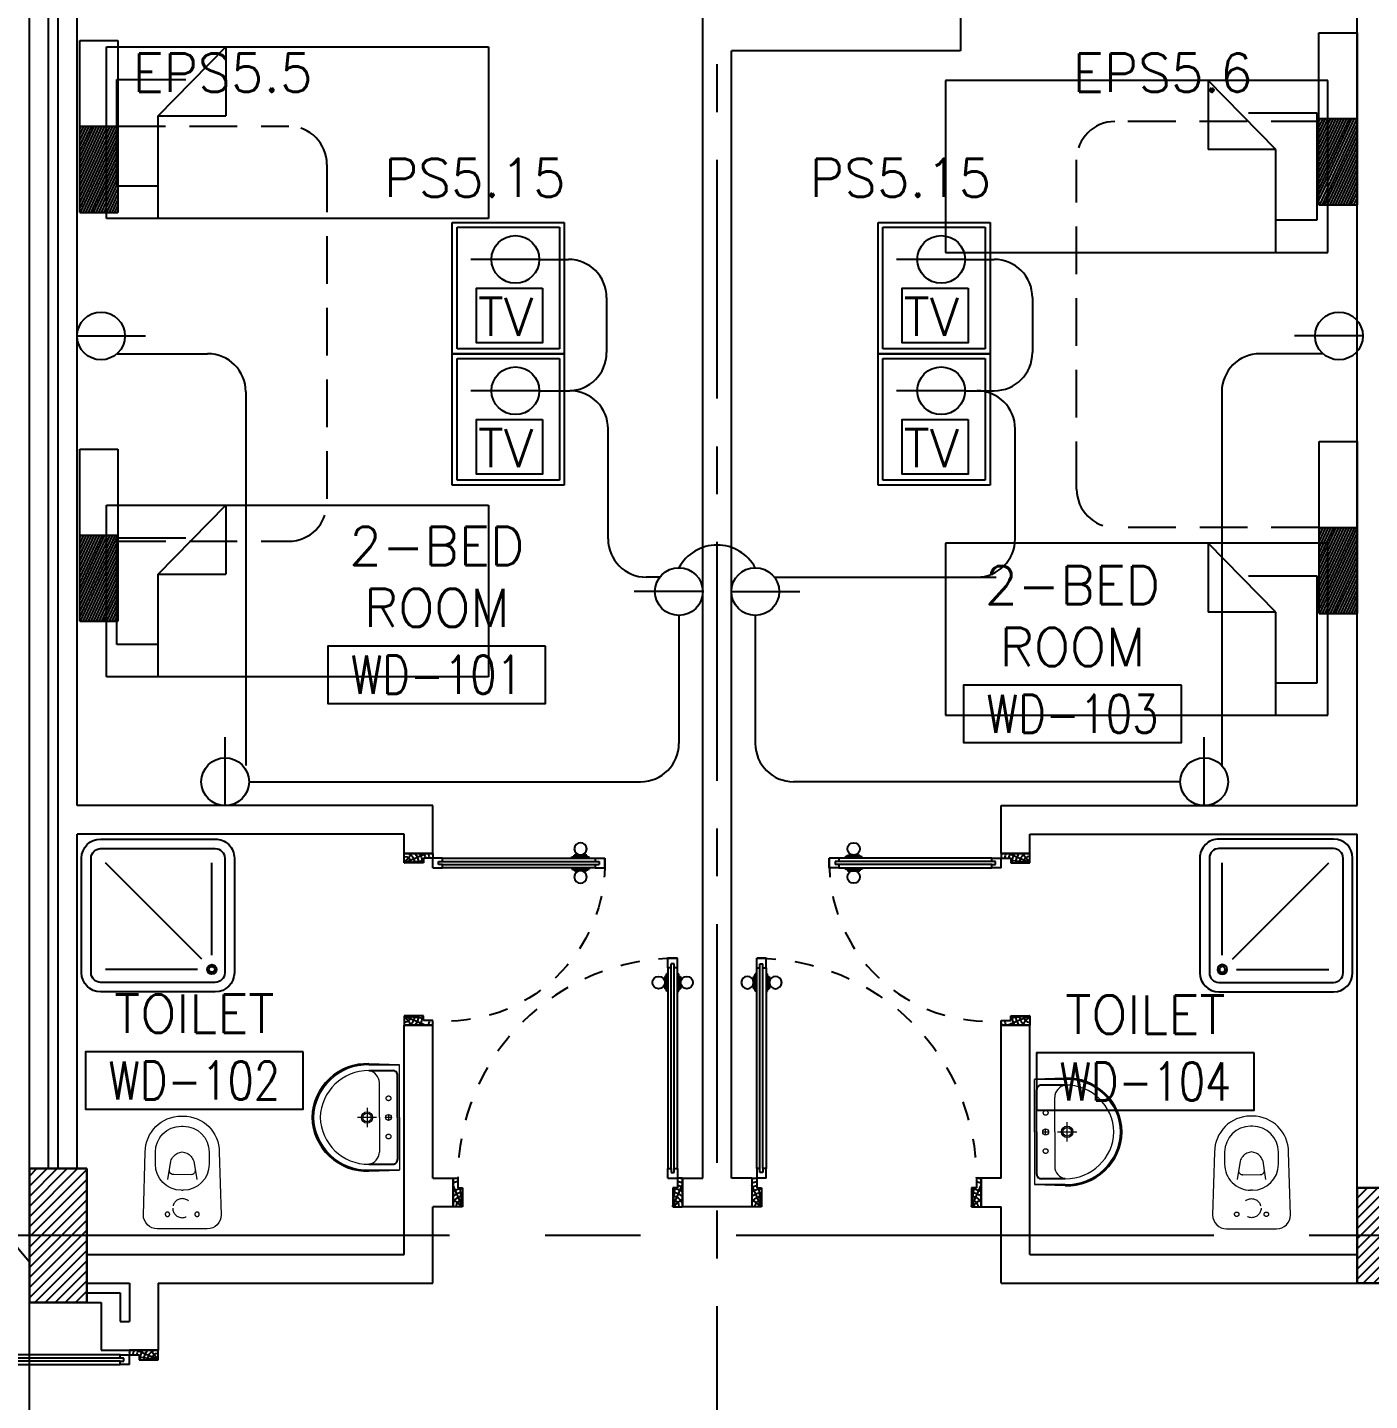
# Model space of a CAD drawing. Extents: x 0 to 93, y -1.5 to 78.
# Drawn here: x 50.06 to 57.09, y 56.16 to 63.34 of the extents above; entities that cross this region are included whole.
import ezdxf
from ezdxf.enums import TextEntityAlignment as Align

# ---------------------------------------------------------------- set-up
doc = ezdxf.new("R2010")
doc.units = 0
doc.header["$MEASUREMENT"] = 0
for name, pattern in [('CENTER', [2, 1.25, -0.25, 0.25, -0.25]), ('CENTERX2', [4, 2.5, -0.5, 0.5, -0.5]), ('DASHED', [0.75, 0.5, -0.25]), ('HIDDEN', [0.375, 0.25, -0.125]), ('HIDDEN2', [0.1875, 0.125, -0.0625])]:
    doc.linetypes.add(name, pattern=pattern)
doc.layers.get('0').update_dxf_attribs({"color": 11, "linetype": 'CONTINUOUS'})
for name, color, linetype in [('AXES', 11, 'CENTERX2'), ('AXES1', 11, 'CENTER'), ('COL', 11, 'CONTINUOUS'), ('DOOR', 11, 'CONTINUOUS'), ('E-CLINE', 4, 'CONTINUOUS'), ('E-HLINE', 4, 'HIDDEN'), ('E-SOCKETS', 4, 'CONTINUOUS'), ('E-TEXT', 4, 'CONTINUOUS'), ('FIX', 11, 'CONTINUOUS'), ('FUR', 11, 'CONTINUOUS'), ('HAT', 11, 'CONTINUOUS'), ('INSUL', 11, 'CONTINUOUS'), ('RM-BOX', 11, 'CONTINUOUS'), ('RM-NAME', 11, 'CONTINUOUS'), ('RM-NO', 11, 'CONTINUOUS'), ('SHAFT', 11, 'CONTINUOUS'), ('WALL', 11, 'CONTINUOUS')]:
    doc.layers.add(name, color=color, linetype=linetype)
doc.styles.add('ROMANS', font='ROMANS.shx', dxfattribs={"width": 0.6})

# ---------------------------------------------------------------- blocks, each defined once
blk = doc.blocks.new('LAV1')
at = {"layer": 'FIX', "linetype": 'DASHED', "lineweight": 20, "ltscale": 0.05}
for p, q in [((49.53058844816405, 220), (-50.46941152343061, 220)), ((-0.4694115376332775, 170.0000000142027), (-0.4694115376332775, 269.9999999857973)), ((-0.4694115376332775, 170.0000000142027), (-0.4694115376332775, 269.9999999857973))]:
    blk.add_line(p, q, dxfattribs=at)
at = {"layer": 'FIX', "linetype": 'ByBlock', "ltscale": 0.3}
for p, q in [((-280, 209.9999999994616), (-275, 49.99999999994179)), ((-245, 210.0000000001601), (-245.0071684214636, 84.99999999749707)), ((245, 210.0000000001601), (245.0071684214636, 84.99999999749707)), ((280, 209.9999999994616), (275, 49.99999999994179)), ((0, 59.99999999755528), (-220.159092843387, 59.99999999752617)), ((0, 59.99999999755528), (220.159092843387, 59.99999999752617))]:
    blk.add_line(p, q, dxfattribs=at)
at = {"layer": 'FIX', "linetype": 'Continuous', "lineweight": 20}
for p, q in [((-274.9999999999418, 209.9999999999418), (-275, 49.99999999994179)), ((0, 155), (-181.4175303101365, 155)), ((0, 155), (181.4175303101365, 155)), ((274.9999999999418, 209.9999999999418), (275, 49.99999999994179)), ((0, 50), (-275, 49.99999999994179)), ((0, 50.00000000005821), (-252.4649419615453, 50.00000000005821)), ((0, 50), (275, 49.99999999994179)), ((0, 50.00000000005821), (252.4649419615453, 50.00000000005821))]:
    blk.add_line(p, q, dxfattribs=at)
at = {"layer": 'FIX', "lineweight": 20}
for p, q in [((15.61226091068238, 107.4999999987776), (-15.48742383631179, 107.4999999987776)), ((2.491287887096405e-08, 91.9501576180046), (2.491287887096405e-08, 123.0498423795507))]:
    blk.add_line(p, q, dxfattribs=at)
for centre, radius in [((-0.4694115376332775, 220), 29.5), ((-0.4694115376332775, 220), 22.5), ((2.491287887096405e-08, 107.4999999987776), 15.54984237273808)]:
    blk.add_circle(centre, radius, dxfattribs=at)
at = {"layer": 'FIX', "linetype": 'HIDDEN', "lineweight": 20, "ltscale": 0.05}
for centre in [(-99.99999997508712, 107.4999999987776), (99.99999997508712, 107.4999999987776)]:
    blk.add_circle(centre, 12.43987389819046, dxfattribs=at)
at = {"layer": 'FIX', "linetype": 'ByBlock', "ltscale": 0.3}
for centre, radius, start, end in [((6.861270151246572, 220.0495655717823), 287.0372485949996, 91.37764975247644, 182.006413439361), ((-6.861270151246572, 220.0495655717823), 287.0372485949996, 357.993586560639, 88.62235024752358), ((-220.1367860755417, 84.87070840633532), 24.8707184123799, 179.7021438729012, 269.9486109004399), ((220.1367860755417, 84.87070840633532), 24.8707184123799, 270.0513890995601, 0.2978561270987753)]:
    blk.add_arc(centre, radius, start, end, dxfattribs=at)
at = {"layer": 'FIX', "linetype": 'Continuous', "lineweight": 20}
for centre, radius, start, end in [((8.362960975442547, 216.6826060375752), 283.4417486471838, 91.69879626983797, 181.3509675422777), ((7.639794464339502, 212.4520616861846), 252.6502458993284, 91.73280937402431, 180.4884212311979), ((-7.639794464339502, 212.4520616861846), 252.6502458993284, 359.5115787688021, 88.26719062597567), ((-8.362960975442547, 216.6826060375752), 283.4417486471838, 358.6490324577223, 88.30120373016202), ((-179.1751118609682, 221.8444314090302), 66.882033842421, 190.2005602816864, 268.0786290524953), ((179.1751118609682, 221.8444314090302), 66.882033842421, 271.9213709475048, 349.7994397183136)]:
    blk.add_arc(centre, radius, start, end, dxfattribs=at)
blk = doc.blocks.new('SHR1')
at = {"layer": 'FIX'}
for p, q in [((-195.7106781186449, 195.7106781186521), (-700, 700)), ((-142.6776695296576, 217.6776695296649), (-142.6776695296576, 700)), ((-217.6776695296576, 142.6776695296649), (-700, 142.6776695296649))]:
    blk.add_line(p, q, dxfattribs=at)
for points in [[(-825, 125), (-825, 725, -0.4142135623730951), (-725, 825), (-125, 825, -0.4142135623730951), (-25, 725), (-25, 125, -0.4142135623730951), (-125, 25), (-725, 25, -0.4142135623730951)], [(-775, 125), (-775, 725, -0.414213562373095), (-725, 775), (-125, 775, -0.414213562373095), (-75, 725), (-75, 125, -0.414213562373095), (-125, 75), (-725, 75, -0.414213562373095)]]:
    blk.add_lwpolyline(points, format="xyb", close=True, dxfattribs=at)
for radius in [25, 15]:
    blk.add_circle((-142.6776695296576, 142.6776695296649), radius, dxfattribs=at)
blk = doc.blocks.new('WC1')
at = {"layer": 'FIX', "lineweight": 20}
for p, q in [((-210.0000000029686, 203.8204326368286), (-537.9999999286665, 193.8204326393316)), ((-474.9999999413558, 140.8204326525447), (-537.9999999286665, 140.8204326525447)), ((-394.8190632529149, 75.68691823486006), (-490.3663137184049, 60.12952448159922)), ((-137.0000000270957, 0.001240427664015442), (-137.0000000270957, 130.8204326531268)), ((-726.9999998800631, 4.820432680658996), (-726.9999998800631, -4.817951825360069)), ((-673.9999998932763, 4.820432681706734), (-673.9999998932763, -4.817951825360069)), ((-533.6865895071242, 24.24526864886866), (-539.5413532511157, 0.001240431301994249)), ((-539.5413532511157, 0.001240431301994249), (-533.6865895071242, -24.24278778629377)), ((-338.999999976746, 4.820432680950034), (-338.999999976746, -4.817951826087665)), ((-137.0000000270957, -130.8179517899407), (-137.0000000270957, 0.001240427664015442)), ((-490.3663137184049, -60.12704361174838), (-394.8190632529149, -75.6844373869535)), ((-537.9999999286665, -140.8179517899407), (-474.9999999413558, -140.8179517899407)), ((-537.9999999286665, -193.8179517767567), (-210.0000000029395, -203.8179517742537)), ((-213.1572988978296, -203.8179517742828), (-210.0000000035507, -203.8179517742828))]:
    blk.add_line(p, q, dxfattribs=at)
at = {"layer": 'FIX', "linetype": 'Continuous', "lineweight": 20}
blk.add_line((-420.1086438769998, -47.34975640615448), (-420.4314501879271, 44.6286713128502), dxfattribs=at)
at = {"layer": 'FIX', "linetype": 'HIDDEN', "lineweight": 20, "ltscale": 0.05}
for centre in [(-213.1572988978296, 77.50124041197705), (-213.1572988978296, -77.49875954940217)]:
    blk.add_circle(centre, 11.63803426258817, dxfattribs=at)
at = {"layer": 'FIX', "linetype": 'HIDDEN2', "lineweight": 20, "ltscale": 0.3}
blk.add_circle((-245, 0), 49.81065704648448, dxfattribs=at)
at = {"layer": 'FIX', "lineweight": 20}
for centre, radius, start, end in [((-537.9999999250576, 4.820432684326079), 188.9999999550255, 90.00000000166753, 180.0000000016675), ((-210.0000000088476, 130.8204326550767), 72.9999999817519, 359.9999999983325, 89.99999999833247), ((-537.9999999255524, 4.820432684820844), 135.999999967722, 90.00000000166753, 180.0000000016675), ((-474.999999944499, 4.820432684820844), 135.999999967722, 359.9999999983325, 89.99999999833247), ((-473.0448338629503, -6.857746605353896), 68.15291692588886, 128.9241670934087, 152.846818088903), ((-464.3609761304397, -17.61048578153714), 81.97430560104621, 108.4959527768842, 128.924167104086), ((-537.9999999286665, -4.817951825360069), 188.9999999513875, 180, 270), ((-537.9999999286665, -4.817951825360069), 135.9999999645952, 180, 270), ((-473.0448338628339, 6.860227468045196), 68.15291692606822, 207.1531819110969, 231.0758329065913), ((-464.3609761507541, 17.61296664757538), 81.97430559098913, 231.0758329089363, 251.504047235508), ((-474.9999999413558, -4.817951825360069), 135.9999999645952, 270, 0), ((-210.0000000074942, -130.8179517938843), 72.99999998039857, 270.0000000033351, 2.918171642461503e-09)]:
    blk.add_arc(centre, radius, start, end, dxfattribs=at)
at = {"layer": 'FIX', "linetype": 'Continuous', "lineweight": 20}
for centre, start, end in [((-442.6786698182405, 45.53535193303833), 357.6662144383911, 91.61214824291638), ((-442.3558635072841, -45.58543171666679), 268.3878517570836, 2.333785561608914)]:
    blk.add_arc(centre, 22.26568775101992, start, end, dxfattribs=at)
blk = doc.blocks.new('A$C1DFA4FE8')
at = {"layer": 'DOOR', "color": 0, "linetype": 'ByBlock'}
for p, q in [((950.4128956971254, 1655.930816745211), (800.4128956971254, 1655.930816745211)), ((800.4128956971254, 1655.930816745211), (800.4128956971254, 1630.930816745211)), ((950.4128956971254, 1605.930816745211), (950.4128956971254, 1655.930816745211)), ((0.4128956971253501, 1630.930816745182), (0.4128956971253501, 1580.930816745182)), ((0.4128956971253501, 1580.930816745182), (0.4128956971253501, 1630.930816745182)), ((50.41289569712535, 1630.930816745182), (0.4128956971253501, 1630.930816745182)), ((30.41289569712535, 1613.930816745182), (30.41289569712535, 1597.930816745182)), ((50.41289569712535, 1613.930816745211), (30.41289569712535, 1613.930816745211)), ((50.41289569712535, 1597.930816745182), (30.41289569712535, 1597.930816745182)), ((50.41289569712535, 1630.930816745182), (50.41289569712535, 1613.930816745211)), ((50.41289569712535, 1597.930816745182), (50.41289569712535, 1580.930816745182)), ((750.4128956971254, 1613.930816745211), (750.4128956971254, 1630.930816745211)), ((750.4128956971254, 1630.930816745211), (800.4128956971254, 1630.930816745211)), ((770.4128956971254, 1613.930816745211), (750.4128956971254, 1613.930816745211)), ((750.4128956971254, 1580.930816745211), (750.4128956971254, 1597.930816745211)), ((750.4128956971254, 1597.930816745211), (770.4128956971254, 1597.930816745211)), ((770.4128956971254, 1597.930816745211), (770.4128956971254, 1613.930816745211)), ((800.4128956971254, 1580.930816745211), (800.4128956971254, 1630.930816745211)), ((800.4128956971254, 1630.930816745211), (850.4128956971254, 1630.930816745211)), ((850.4128956971254, 1630.930816745211), (850.4128956971254, 1605.930816745211)), ((850.4128956971254, 1605.930816745211), (950.4128956971254, 1605.930816745211)), ((50.41289569712535, 1580.930816745182), (0.4128956970962463, 1580.930816745706)), ((800.4128956971254, 1580.930816745211), (750.4128956971254, 1580.930816745211)), ((95.37043847572932, 138.1308167452808), (95.37043847572932, 147.1308167452808)), ((95.37043847572932, 147.1308167452808), (160.1704384757177, 147.1308167452808)), ((160.1704384757177, 138.1308167452808), (160.1704384757177, 147.1308167452808)), ((0.4128956971253501, 80.93081674524001), (0.4128956971253501, 130.93081674524)), ((0.4128956971253501, 130.93081674524), (0.4128956971253501, 80.93081674524001)), ((50.41289569712535, 130.93081674524), (0.4128956970962463, 130.9308167447161)), ((50.41289569712535, 80.93081674524001), (0.4128956971253501, 80.93081674524001)), ((30.41289569712535, 97.93081674524001), (30.41289569712535, 113.93081674524)), ((50.41289569712535, 113.93081674524), (30.41289569712535, 113.93081674524)), ((50.41289569712535, 97.9308167452109), (30.41289569712535, 97.9308167452109)), ((50.41289569712535, 113.93081674524), (50.41289569712535, 130.93081674524)), ((50.41289569712535, 80.93081674524001), (50.41289569712535, 97.9308167452109)), ((82.7704384757235, 130.93081674524), (82.7704384757235, 138.1308167452808)), ((172.7704384757235, 138.1308167452808), (82.7704384757235, 138.1308167452808)), ((82.7704384757235, 80.93081674524001), (82.7704384757235, 73.73081674517016)), ((172.7704384757235, 73.73081674517016), (82.7704384757235, 73.73081674517016)), ((95.37043847572932, 138.1308167452808), (160.1704384757177, 138.1308167452808)), ((95.37043847572932, 73.73081674517016), (95.37043847572932, 64.73081674517016)), ((95.37043847572932, 73.73081674517016), (160.1704384757177, 73.73081674517016)), ((160.1704384757177, 73.73081674517016), (160.1704384757177, 64.73081674517016)), ((172.7704384757235, 130.93081674524), (172.7704384757235, 138.1308167452808)), ((172.7704384757235, 80.93081674524001), (172.7704384757235, 73.73081674517016)), ((750.4128956971254, 130.9308167452109), (750.4128956971254, 113.9308167452109)), ((800.4128956971254, 130.9308167452109), (750.4128956971254, 130.9308167452109)), ((750.4128956971254, 113.9308167452109), (770.4128956971254, 113.9308167452109)), ((750.4128956971254, 97.9308167452109), (750.4128956971254, 80.9308167452109)), ((770.4128956971254, 97.9308167452109), (750.4128956971254, 97.9308167452109)), ((750.4128956971254, 80.9308167452109), (800.4128956971254, 80.9308167452109)), ((770.4128956971254, 113.9308167452109), (770.4128956971254, 97.9308167452109)), ((800.4128956971254, 130.9308167452109), (800.4128956971254, 80.9308167452109)), ((800.4128956971254, 55.9308167452109), (800.4128956971254, 80.9308167452109)), ((800.4128956971254, 80.9308167452109), (850.4128956971254, 80.9308167452109)), ((850.4128956971254, 105.9308167452109), (950.4128956971254, 105.9308167452109)), ((850.4128956971254, 80.9308167452109), (850.4128956971254, 105.9308167452109)), ((950.4128956971254, 105.9308167452109), (950.4128956971254, 55.9308167452109)), ((95.37043847572932, 64.73081674517016), (160.1704384757177, 64.73081674517016)), ((950.4128956971254, 55.9308167452109), (800.4128956971254, 55.9308167452109))]:
    blk.add_line(p, q, dxfattribs=at)
at = {"layer": 'DOOR', "color": 9, "linetype": 'ByBlock'}
for p, q in [((950.4128956971254, 1605.930816745211), (836.7029657046805, 1655.930816745211)), ((950.4128956971254, 1605.930816745211), (910.2671613812709, 1655.930816745211)), ((950.4128956971254, 1605.930816745211), (850.4128956971254, 1619.288102788705)), ((950.4128956971254, 105.9308167452109), (836.7029657046805, 55.9308167452109)), ((950.4128956971254, 105.9308167452109), (850.4128956971254, 92.57353070171666)), ((950.4128956971254, 105.9308167452109), (910.2671613812709, 55.9308167452109))]:
    blk.add_line(p, q, dxfattribs=at)
at = {"layer": 'DOOR', "linetype": 'ByBlock'}
for p, q in [((750.4128956971254, 1630.930816745211), (50.41289569712535, 1630.930816745182)), ((750.4128956971254, 1613.930816745211), (50.41289569712535, 1613.930816745211)), ((750.4128956971254, 1597.930816745211), (50.41289569712535, 1597.930816745182)), ((50.41289569712535, 1580.930816745182), (750.4128956971254, 1580.930816745211)), ((50.41289569712535, 130.93081674524), (750.4128956971254, 130.9308167452109)), ((750.4128956971254, 113.9308167452109), (50.41289569712535, 113.93081674524)), ((750.4128956971254, 97.9308167452109), (50.41289569712535, 97.9308167452109)), ((750.4128956971254, 80.9308167452109), (50.41289569712535, 80.93081674524001))]:
    blk.add_line(p, q, dxfattribs=at)
at = {"layer": 'DOOR', "color": 0, "linetype": 'ByBlock'}
for centre in [(127.7704384757235, 179.4617609601992), (127.7704384757235, 32.39987253022264)]:
    blk.add_circle(centre, 32.39999999998526, dxfattribs=at)
at = {"layer": 'DOOR', "color": 9, "linetype": 'ByBlock'}
for centre, radius, start, end in [((950.4128956971254, 1605.930816745211), 154.4019578127773, 161.1052885492919, 166.2857707775487), ((950.4128956971254, 1605.930816745211), 134.4019578127773, 158.1598493930306, 169.2800236451594), ((950.4128956971254, 1605.930816745211), 114.4019578127773, 154.0838418820621, 167.3774258712913), ((950.4128956971254, 1605.930816745211), 94.40195781277725, 148.0181880330829, 180), ((950.4128956971254, 1605.930816745211), 74.40195781277725, 137.776426416831, 180), ((950.4128956971254, 1605.930816745211), 54.40195781277725, 113.2073828919769, 180), ((950.4128956971254, 1605.930816745211), 34.40195781277725, 90.00000000000001, 180), ((950.4128956971254, 1605.930816745211), 14.40195781277725, 90.00000000000001, 180), ((950.4128956971254, 105.9308167452109), 134.4019578127773, 190.7199763548406, 201.8401506069695), ((950.4128956971254, 105.9308167452109), 114.4019578127773, 192.6225741287087, 205.9161581179379), ((950.4128956971254, 105.9308167452109), 94.40195781277725, 180, 211.9818119669171), ((950.4128956971254, 105.9308167452109), 74.40195781277725, 180, 222.223573583169), ((950.4128956971254, 105.9308167452109), 54.40195781277725, 180, 246.7926171080232), ((950.4128956971254, 105.9308167452109), 34.40195781277725, 180, 270), ((950.4128956971254, 105.9308167452109), 14.40195781277725, 180, 270), ((950.4128956971254, 105.9308167452109), 154.4019578127773, 193.7142292224513, 198.8947114507081)]:
    blk.add_arc(centre, radius, start, end, dxfattribs=at)
at = {"layer": 'DOOR', "linetype": 'HIDDEN', "ltscale": 0.5}
for centre, start, end in [((751.584770697089, 1605.930816745182), 178.0938237649878, 273.7249371334132), ((751.584770697089, 105.93081674524), 86.27506286658672, 181.9061762350122)]:
    blk.add_arc(centre, 751.5877765044983, start, end, dxfattribs=at)
blk = doc.blocks.new('RM1')
at = {"layer": 'RM-BOX'}
blk.add_lwpolyline([(569.8908462408872, -200), (-569.890846240829, -200), (-569.8908462407999, -500), (569.8908462407999, -500)], close=True, dxfattribs=at)
at = {"layer": 'RM-NAME', "style": 'ROMANS'}
for tag, p in [('ROOMNAME1', (-5.820766091346741e-11, 323.8095238095266)), ('ROOMNAME2', (0, 0))]:
    blk.add_attdef(tag, text='', height=200, dxfattribs=at).set_placement(p, align=Align.MIDDLE)
at = {"layer": 'RM-NO', "style": 'ROMANS', "width": 0.8}
blk.add_attdef('ROOMNO', text='', height=200, dxfattribs=at).set_placement((0, -350), align=Align.MIDDLE)
blk = doc.blocks.new('AH20A')
at = {"layer": 'FUR'}
for p, q in [((0, 0.5), (0, -0.5)), ((1, 0.5), (0, 0.5)), ((0.1358132048044354, 0.5), (0.1358132048044354, -0.09873155399691314)), ((1, -0.5), (1, 0.5)), ((0.1358132048044354, 0.3112226375378668), (0.02772451273631305, 0.3112226375378668)), ((0.02772451273631305, 0.3112226375378668), (0.02772451273631305, -0.3087128986371681)), ((0.1358132048044354, -0.09873155399691314), (0.312524700537324, -0.5)), ((0.1358132048044354, -0.09873155399691314), (0.312524700537324, -0.09873155399691314)), ((0.312524700537324, -0.5), (0.312524700537324, -0.09873155399691314)), ((0.02772451273631305, -0.3087128986371681), (0.2075707670301199, -0.3087128986371681)), ((0, -0.5), (1, -0.5))]:
    blk.add_line(p, q, dxfattribs=at)
blk = doc.blocks.new('*X89')
at = {"color": 0}
for p, q in [((227928.5557043091, 169910.4443079528), (228407.8453701679, 170389.7339738117)), ((227928.5557043091, 169963.4773165418), (228354.8123615789, 170389.7339738117)), ((227928.5557043091, 170016.5103251308), (228301.7793529899, 170389.7339738117)), ((227928.5557043091, 170069.5433337198), (228248.7463444009, 170389.7339738117)), ((227928.5557043091, 170122.5763423088), (228195.7133358119, 170389.7339738117)), ((227928.5557043091, 170175.6093508978), (228142.6803272229, 170389.7339738117)), ((227928.5557043091, 170228.6423594868), (228089.6473186339, 170389.7339738117)), ((227928.5557043091, 170281.6753680758), (228036.614310045, 170389.7339738117)), ((227928.5557043091, 170334.7083766648), (227983.581301456, 170389.7339738117)), ((227960.8783787569, 169889.7339738117), (228428.555704309, 170357.4112993638)), ((228013.9113873459, 169889.7339738117), (228428.555704309, 170304.3782907748)), ((228066.9443959349, 169889.7339738117), (228428.555704309, 170251.3452821858)), ((228119.9774045239, 169889.7339738117), (228428.555704309, 170198.3122735968)), ((228173.0104131128, 169889.7339738117), (228428.555704309, 170145.2792650078)), ((228226.0434217018, 169889.7339738117), (228428.555704309, 170092.2462564188)), ((228279.0764302909, 169889.7339738117), (228428.555704309, 170039.2132478298)), ((228332.1094388798, 169889.7339738117), (228428.555704309, 169986.1802392408)), ((228385.1424474688, 169889.7339738117), (228428.555704309, 169933.1472306518))]:
    blk.add_line(p, q, dxfattribs=at)
blk = doc.blocks.new('COL50')
at = {"layer": 'COL'}
blk.add_lwpolyline([(-249.9999999999709, 250), (-249.9999999999418, -250), (250, -250), (249.9999999999709, 250)], close=True, dxfattribs=at)
blk = doc.blocks.new('DOOR100')
at = {"layer": 'DOOR', "color": 0, "linetype": 'ByBlock'}
for p, q in [((-76.05026414147142, 1251.086443322136), (-76.05026414094755, 1301.086443322165)), ((-76.05026414145686, 1301.086443322136), (-26.05026414145686, 1301.086443322136)), ((-26.05026414145686, 1301.086443322136), (-76.05026414145686, 1301.086443322136)), ((-26.05026414147142, 1251.086443322136), (-26.05026414145686, 1301.086443322136)), ((-59.05026414145686, 1251.086443322136), (-76.05026414147142, 1251.086443322136)), ((-59.05026414145686, 1251.086443322136), (-59.05026414145686, 1271.086443322136)), ((-43.05026414145686, 1271.086443322136), (-59.05026414145686, 1271.086443322136)), ((-43.05026414144231, 1251.086443322136), (-43.05026414144231, 1271.086443322136)), ((-26.05026414147142, 1251.086443322136), (-43.05026414144231, 1251.086443322136)), ((-92.25026414151216, 1206.128900543532), (-92.25026414151216, 1141.328900543544)), ((-83.25026414151216, 1206.128900543532), (-92.25026414151216, 1206.128900543532)), ((-83.25026414151216, 1128.728900543538), (-83.25026414151216, 1218.728900543538)), ((-76.05026414147142, 1218.728900543538), (-83.25026414151216, 1218.728900543538)), ((-83.25026414151216, 1206.128900543532), (-83.25026414151216, 1141.328900543544)), ((-26.05026414145686, 1218.728900543538), (-18.85026414141612, 1218.728900543538)), ((-18.85026414141612, 1128.728900543538), (-18.85026414141612, 1218.728900543538)), ((-18.85026414141612, 1206.128900543532), (-18.85026414141612, 1141.328900543544)), ((-18.85026414141612, 1206.128900543532), (-9.850264141416119, 1206.128900543532)), ((-9.850264141416119, 1206.128900543532), (-9.850264141416119, 1141.328900543544)), ((-83.25026414151216, 1141.328900543544), (-92.25026414151216, 1141.328900543544)), ((-76.05026414147142, 1128.728900543538), (-83.25026414151216, 1128.728900543538)), ((-26.05026414145686, 1128.728900543538), (-18.85026414141612, 1128.728900543538)), ((-18.85026414141612, 1141.328900543544), (-9.850264141416119, 1141.328900543544)), ((-1201.050264141173, 0), (-1201.050264141173, 150)), ((-1201.050264141173, 150), (-1176.050264141173, 150)), ((-1201.050264141173, 150), (-1201.050264141173, 0)), ((-1176.050264141173, 150), (-1176.050264141173, 100)), ((-76.0502641411731, 200), (-59.0502641411731, 200)), ((-76.0502641411731, 150), (-76.0502641411731, 200)), ((-76.0502641411731, 150), (-26.0502641411731, 150)), ((-59.0502641411731, 200), (-59.0502641411731, 180)), ((-59.0502641411731, 180), (-43.0502641411731, 180)), ((-43.0502641411731, 200), (-26.0502641411731, 200)), ((-43.0502641411731, 180), (-43.0502641411731, 200)), ((-26.0502641411731, 200), (-26.0502641411731, 150)), ((-1.050264141173102, 150), (-26.0502641411731, 150)), ((-26.0502641411731, 150), (-26.0502641411731, 100)), ((-1.050264141173102, 150), (-1.050264141173102, 0)), ((-1176.050264141173, 100), (-1151.050264141173, 100)), ((-1151.050264141173, 100), (-1151.050264141173, 0)), ((-51.0502641411731, 100), (-51.0502641411731, 0)), ((-26.0502641411731, 100), (-51.0502641411731, 100)), ((-1151.050264141173, 0), (-1201.050264141173, 0)), ((-51.0502641411731, 0), (-1.050264141173102, 0))]:
    blk.add_line(p, q, dxfattribs=at)
at = {"layer": 'DOOR', "linetype": 'ByBlock'}
for p, q in [((-76.05026414147142, 1251.086443322136), (-76.0502641411731, 200)), ((-59.0502641411731, 200), (-59.05026414145686, 1251.086443322136)), ((-43.0502641411731, 200), (-43.05026414144231, 1251.086443322136)), ((-26.0502641411731, 200), (-26.05026414147142, 1251.086443322136))]:
    blk.add_line(p, q, dxfattribs=at)
at = {"layer": 'DOOR', "color": 9, "linetype": 'ByBlock'}
for p, q in [((-1151.050264141173, 0), (-1201.050264141173, 113.7099299924448)), ((-1151.050264141173, 0), (-1164.407550184667, 100)), ((-51.0502641411731, 0), (-1.050264141173102, 113.7099299924448)), ((-51.0502641411731, 0), (-37.69297809767886, 100)), ((-1151.050264141173, 0), (-1201.050264141173, 40.1457343158545)), ((-51.0502641411731, 0), (-1.050264141173102, 40.1457343158545))]:
    blk.add_line(p, q, dxfattribs=at)
at = {"layer": 'DOOR', "color": 0, "linetype": 'ByBlock'}
for centre in [(-124.5812083564306, 1173.728900543538), (22.48068007354595, 1173.728900543538)]:
    blk.add_circle(centre, 32.39999999998526, dxfattribs=at)
at = {"layer": 'DOOR', "linetype": 'HIDDEN', "ltscale": 0.5}
blk.add_arc((-26.83337057878089, 151.8682979160003), 1149.218412220441, 89.96095720661235, 180.0931464649618, dxfattribs=at)
at = {"layer": 'DOOR', "color": 9, "linetype": 'ByBlock'}
for centre, radius, start, end in [((-1151.050264141159, 0), 154.4019578127773, 103.7142292225058, 108.8947114506697), ((-51.05026414115855, 0), 154.4019578127773, 71.10528854933027, 76.28577077749422), ((-1151.050264141159, 0), 134.4019578127773, 100.7199763547379, 111.8401506071935), ((-1151.050264141159, 0), 94.40195781277725, 90, 121.9818119669707), ((-1151.050264141159, 0), 74.40195781277725, 90, 132.223573583291), ((-51.05026414115855, 0), 94.40195781277725, 58.01818803302934, 90), ((-51.05026414115855, 0), 74.40195781277725, 47.77642641670901, 90), ((-51.05026414115855, 0), 134.4019578127773, 68.15984939280652, 79.2800236452621), ((-51.05026414115855, 0), 114.4019578127773, 64.08384188208258, 77.37742587111109), ((-1151.050264141159, 0), 54.40195781277725, 90, 156.7926171080343), ((-1151.050264141159, 0), 34.40195781277725, 90, 180), ((-1151.050264141159, 0), 14.40195781277725, 90, 180), ((-51.05026414115855, 0), 54.40195781277725, 23.20738289196568, 90), ((-51.05026414115855, 0), 34.40195781277725, 0, 90), ((-51.05026414115855, 0), 14.40195781277725, 0, 90)]:
    blk.add_arc(centre, radius, start, end, dxfattribs=at)
blk = doc.blocks.new('DOOR90')
at = {"layer": 'DOOR', "linetype": 'ByBlock'}
for p, q in [((0, 0), (-150, 0)), ((-200, -25), (-1000, -25)), ((-200, -42), (-1000, -41.9999999999709)), ((-200, -58), (-1000, -58)), ((-1000, -75), (-200, -75))]:
    blk.add_line(p, q, dxfattribs=at)
at = {"layer": 'DOOR', "color": 0, "linetype": 'ByBlock'}
for p, q in [((-150, 0), (-150, -25)), ((-150, 0), (0, 0)), ((0, -50), (0, 0)), ((-1050, -25), (-1050, -75)), ((-1050, -75), (-1050, -25)), ((-1000, -25), (-1050, -25)), ((-1020, -42), (-1020, -58)), ((-1000, -41.9999999999709), (-1020, -41.9999999999709)), ((-1000, -58), (-1020, -58)), ((-1000, -25), (-1000, -41.9999999999709)), ((-1000, -58), (-1000, -75)), ((-967.6424572214019, -25), (-967.6424572214019, -17.79999999995925)), ((-877.6424572214019, -17.79999999995925), (-967.6424572214019, -17.79999999995925)), ((-955.042457221396, -17.79999999995925), (-955.042457221396, -8.799999999959255)), ((-955.042457221396, -8.799999999959255), (-890.2424572214077, -8.799999999959255)), ((-955.042457221396, -17.79999999995925), (-890.2424572214077, -17.79999999995925)), ((-890.2424572214077, -17.79999999995925), (-890.2424572214077, -8.799999999959255)), ((-877.6424572214019, -25), (-877.6424572214019, -17.79999999995925)), ((-200, -42), (-200, -25)), ((-200, -25), (-150, -25)), ((-180, -42), (-200, -42)), ((-200, -75), (-200, -58)), ((-200, -58), (-180, -58)), ((-180, -58), (-180, -42)), ((-150, -75), (-150, -25)), ((-150, -25), (-100, -25)), ((-100, -25), (-100, -50)), ((-100, -50), (0, -50)), ((-1000, -75), (-1050.000000000029, -74.99999999947613)), ((-967.6424572214019, -75), (-967.6424572214019, -82.20000000004075)), ((-877.6424572214019, -82.20000000004075), (-967.6424572214019, -82.20000000004075)), ((-955.042457221396, -82.20000000004075), (-955.042457221396, -91.20000000004075)), ((-955.042457221396, -82.20000000004075), (-890.2424572214077, -82.20000000004075)), ((-955.042457221396, -91.20000000004075), (-890.2424572214077, -91.20000000004075)), ((-890.2424572214077, -82.20000000004075), (-890.2424572214077, -91.20000000004075)), ((-877.6424572214019, -75), (-877.6424572214019, -82.20000000004075)), ((-150, -75), (-200, -75)), ((-100, -850), (0, -850)), ((-100, -875), (-100, -850)), ((0, -850), (0, -900)), ((-150, -900), (-150, -875)), ((-150, -875), (-100, -875)), ((0, -900), (-150, -900)), ((-150, -900), (0, -900))]:
    blk.add_line(p, q, dxfattribs=at)
at = {"layer": 'DOOR', "color": 9, "linetype": 'ByBlock'}
for p, q in [((0, -50), (-113.7099299924448, 0)), ((0, -50), (-40.1457343158545, 0)), ((0, -50), (-100, -36.64271395650576)), ((0, -850), (-113.7099299924448, -900)), ((0, -850), (-100, -863.3572860434942)), ((0, -850), (-40.1457343158545, -900))]:
    blk.add_line(p, q, dxfattribs=at)
at = {"layer": 'DOOR', "color": 0, "linetype": 'ByBlock'}
for centre in [(-922.6424572214019, 23.53094421501737), (-922.6424572214019, -123.5309442149592)]:
    blk.add_circle(centre, 32.39999999998526, dxfattribs=at)
at = {"layer": 'DOOR', "color": 9, "linetype": 'ByBlock'}
for centre, radius, start, end in [((0, -50), 74.40195781277725, 137.776426416831, 180), ((0, -50), 54.40195781277725, 113.2073828919768, 180), ((0, -50), 154.4019578127773, 161.1052885492919, 166.2857707775487), ((0, -50), 134.4019578127773, 158.1598493930306, 169.2800236451594), ((0, -50), 114.4019578127773, 154.0838418820621, 167.3774258712913), ((0, -50), 94.40195781277725, 148.0181880330829, 180), ((0, -50), 34.40195781277725, 90, 180), ((0, -50), 14.40195781277725, 90, 180), ((0, -850), 94.40195781277725, 180, 211.9818119669171), ((0, -850), 74.40195781277725, 180, 222.223573583169), ((0, -850), 54.40195781277725, 180, 246.7926171080232), ((0, -850), 34.40195781277725, 180, 270), ((0, -850), 14.40195781277725, 180, 270), ((0, -850), 154.4019578127773, 193.7142292224513, 198.8947114507081), ((0, -850), 134.4019578127773, 190.7199763548406, 201.8401506069695)]:
    blk.add_arc(centre, radius, start, end, dxfattribs=at)
at = {"layer": 'DOOR', "linetype": 'HIDDEN', "ltscale": 0.5}
blk.add_arc((-222.2222222220007, -49.99999999976717), 828.155208510499, 178.2701163782035, 275.0030377050298, dxfattribs=at)
blk = doc.blocks.new('BHU')
at = {"color": 8}
for p, q in [((1.091393642127514e-11, -310.6548376629944), (145.3878216173725, 1.130351953244826)), ((1.091393642127514e-11, -340.232357452398), (159.1800456044111, 1.130351953244826)), ((1.091393642127514e-11, -369.8098772418016), (172.9722695914352, 1.130351953244826)), ((1.091393642127514e-11, -399.3873970312125), (186.7644935784738, 1.130351953244826)), ((1.091393642127514e-11, -281.0773178735835), (131.5955976303485, 1.130351953244826)), ((1.091393642127514e-11, -251.4997980841799), (117.8033736433099, 1.130351953244826)), ((1.091393642127514e-11, -14.87963976892934), (7.465581747059332, 1.130351953244826)), ((1.091393642127514e-11, -44.45715955833293), (21.25780573409793, 1.130351953244826)), ((1.091393642127514e-11, -74.0346793477438), (35.05002972112197, 1.130351953244826)), ((1.091393642127514e-11, -103.6121991371474), (48.84225370816057, 1.130351953244826)), ((1.091393642127514e-11, -133.1897189265583), (62.63447769518461, 1.130351953244826)), ((1.091393642127514e-11, -162.7672387159619), (76.42670168222321, 1.130351953244826)), ((1.091393642127514e-11, -192.3447585053655), (90.21892566924726, 1.130351953244826)), ((1.091393642127514e-11, -221.9222782947763), (104.0111496562859, 1.130351953244826)), ((1.091393642127514e-11, -428.9649168206161), (199.3549917564778, -1.446757360754418)), ((3.983403610578534, -450), (199.3549917564778, -31.02427715015801)), ((17.77562759760986, -450), (199.3549917564778, -60.60179693956161)), ((31.56785158464118, -450), (199.3549917564778, -90.17931672897248)), ((45.3600755716725, -450), (199.3549917564778, -119.7568365183761)), ((59.15229955870382, -450), (199.3549917564778, -149.3343563077797)), ((72.94452354573514, -450), (199.3549917564778, -178.9118760971905)), ((86.73674753275918, -450), (199.3549917564778, -208.4893958865941)), ((100.5289715197905, -450), (199.3549917564778, -238.0669156759977)), ((114.3211955068218, -450), (199.3549917564778, -267.6444354654086)), ((128.1134194938604, -450), (199.3549917564778, -297.2219552548122)), ((141.9056434808917, -450), (199.3549917564778, -326.7994750442231)), ((155.6978674679231, -449.9999999999927), (199.3549917564778, -356.3769948336267)), ((169.4900914549544, -450), (199.3549917564778, -385.9545146230303)), ((183.2823154419857, -449.9999999999927), (199.3549917564778, -415.5320344124411)), ((197.0865349642081, -449.9742754917315), (199.3549917564778, -445.1095542018447))]:
    blk.add_line(p, q, dxfattribs=at)
at = {"layer": 'E-SOCKETS'}
for p, q in [((3.637978807091713e-12, 450), (199.3549917564706, 450)), ((-3.637978807091713e-12, -450), (3.637978807091713e-12, 450)), ((199.3549917564706, 450), (199.3549917564706, -450))]:
    blk.add_line(p, q, dxfattribs=at)
at = {"layer": 'E-SOCKETS', "color": 4}
for p, q in [((3.637978807091713e-12, 1.13035195323755), (199.3549917564706, 1.13035195323755)), ((-3.637978807091713e-12, -450), (199.3549917564706, -450))]:
    blk.add_line(p, q, dxfattribs=at)

msp = doc.modelspace()

# ---------------------------------------------------------------- hatches: boundary and pattern name
at = {"layer": 'HAT'}
h = msp.add_hatch(dxfattribs=at)
h.set_pattern_fill('ANSI31', color=256, scale=0.3, style=0)
h.set_pattern_definition([(45, (-198.4845303960319, -18.39100533739838), (-0.02651650429449553, 0.02651650429449554), [])])
h.paths.add_polyline_path([(50.37165188512881, 57.36999999999534), (50.07165188514045, 57.36999999999534), (50.07165188514045, 57.01999999998952), (50.37165188512881, 57.01999999998952)])
h.paths.add_polyline_path([(50.37165188512881, 57.01999999998952), (50.07165188514045, 57.01999999998952), (50.07165188514045, 56.66999999999098), (50.37165188512881, 56.66999999999098)])

# ---------------------------------------------------------------- linework, layer by layer
at = {"layer": 'AXES'}
for p, q in [((50.07165188514045, -1.464293643977726), (50.07165188514045, 76.99838148316485)), ((92.27165188513754, 57.0199999999968), (24.23165188514395, 57.0199999999968))]:
    msp.add_line(p, q, dxfattribs=at)
at = {"layer": 'AXES1'}
msp.add_line((53.67165188514628, 5.399999999994179), (53.67165188514628, 64.21999999999389), dxfattribs=at)
at = {"layer": 'COL'}
msp.add_lwpolyline([(50.37165188512881, 57.36999999999534), (50.37165188512881, 56.66999999999098), (50.07165188514045, 56.66999999999098), (50.07165188514045, 57.36999999999534)], close=True, dxfattribs=at)
at = {"layer": 'E-CLINE', "color": 4, "linetype": 'ByBlock'}
for p, q in [((52.74084923567716, 62.12856983541133), (52.89349200476136, 62.12856983541133)), ((54.96966749985586, 62.12856983541133), (55.1223102689255, 62.12856983541133)), ((53.09349200475845, 61.92856983541424), (53.09349200475845, 61.64119840828789)), ((55.32231026893714, 61.92856983541424), (55.32231026893714, 61.64119840828789)), ((50.53061806030746, 61.63524453802529), (51.0049263273977, 61.63524453802529)), ((56.84323143639131, 61.6352445380253), (56.51337744287157, 61.6352445380253)), ((51.20492632739479, 61.4352445380282), (51.20492632739479, 59.47992009217705)), ((52.74084923567716, 61.4411984082908), (52.90099410332621, 61.44119840829079)), ((54.96966749985586, 61.4411984082908), (55.1223102689255, 61.4411984082908)), ((56.31337744287157, 61.4352445380253), (56.31337744287157, 59.47992009217705)), ((53.10099410332622, 60.66577362022508), (53.10099410332622, 61.24119840829079)), ((55.23190970795986, 60.66577362022508), (55.23190970795986, 61.24119840827916)), ((53.3720901836059, 60.46577362022799), (53.30099410332331, 60.46577362022799)), ((53.97121358665319, 60.46577362022799), (55.13190970796859, 60.46577362022799)), ((53.47165188513463, 60.2651927523475), (53.47165188513463, 59.59499999997934)), ((53.87165188512881, 60.2651927523475), (53.87165188512881, 59.59499999997934)), ((51.22165188513463, 59.39499999998225), (53.27165188512298, 59.39499999998225)), ((56.09665188513463, 59.39499999998225), (54.0716518851259, 59.39499999998225))]:
    msp.add_line(p, q, dxfattribs=at)
for centre, radius, start, end in [((52.89349200476136, 61.92856983541424), 0.2, 0, 90), ((55.1223102689255, 61.92856983541424), 0.2, 0, 90), ((51.0049263273977, 61.4352445380282), 0.2, 0, 90), ((52.89349200476136, 61.64119840828789), 0.2, 270, 0), ((55.1223102689255, 61.64119840828789), 0.2, 270, 0), ((56.51337744287157, 61.4352445380253), 0.2, 90, 180), ((52.90099410332621, 61.24119840829079), 0.2, 0, 90), ((55.03190970796277, 61.24119840827916), 0.2, 0, 90), ((53.30099410332331, 60.66577362022508), 0.2, 180, 270), ((55.03190970796277, 60.66577362022508), 0.2, 270, 0), ((53.67165188513172, 60.40518950040132), 0.2282558114024078, 28.81150898967941, 151.1884910103206), ((53.27165188512298, 59.59499999997934), 0.2, 270, 0), ((54.0716518851259, 59.59499999997934), 0.2, 180, 270)]:
    msp.add_arc(centre, radius, start, end, dxfattribs=at)
at = {"layer": 'E-HLINE', "color": 4, "linetype": 'HIDDEN'}
msp.add_line((50.53461555439571, 62.82574814612599), (51.42939808321535, 62.82574814612599), dxfattribs=at)
at = {"layer": 'E-HLINE', "color": 4}
for p, q in [((56.82229689261521, 62.85021597934975), (55.75390765299608, 62.85021597934975)), ((51.62939808321244, 62.6257481461289), (51.62939808321244, 60.85359351702937)), ((55.55390765299899, 60.92622597107403), (55.55390765299899, 62.65021597935266)), ((56.8229810013022, 60.72622597107694), (55.75390765299608, 60.72622597107694)), ((50.5352996630827, 60.65359351701773), (51.42939808321535, 60.65359351701773))]:
    msp.add_line(p, q, dxfattribs=at)
for centre, start, end in [((51.42939808321535, 62.6257481461289), 0, 90), ((55.75390765299608, 62.65021597935266), 90, 180), ((55.75390765299608, 60.92622597107403), 180, 270), ((51.42939808321535, 60.85359351702937), 270, 0)]:
    msp.add_arc(centre, 0.2, start, end, dxfattribs=at)
at = {"layer": 'E-SOCKETS'}
for p, q in [((52.2856813625549, 62.3221961482559), (52.87161073814787, 62.3221961482559)), ((52.2856813625549, 61.63482472113537), (52.2856813625549, 62.3221961482559)), ((52.87161073814787, 62.3221961482559), (52.87161073814787, 61.63482472113537)), ((54.51449962671904, 62.3221961482559), (55.10042900231201, 62.3221961482559)), ((54.51449962671904, 61.63482472113537), (54.51449962671904, 62.3221961482559)), ((55.10042900231201, 62.3221961482559), (55.10042900231201, 61.63482472113537)), ((52.74084923567716, 62.12856983541133), (52.38251858949661, 62.12856983541133)), ((54.96966749985586, 62.12856983541133), (54.61133685366076, 62.12856983541133)), ((50.32165188514045, 61.72784411376779), (50.679982531321, 61.72784411376779)), ((57.05219761157286, 61.72784411376779), (56.69386696537777, 61.72784411376779)), ((52.2856813625549, 60.9474532940003), (52.2856813625549, 61.63482472113537)), ((52.2856813625549, 61.63482472113537), (52.87161073814787, 61.63482472113537)), ((52.87161073814787, 61.63482472113537), (52.2856813625549, 61.63482472113537)), ((52.87161073814787, 61.63482472113537), (52.87161073814787, 60.9474532940003)), ((54.51449962671904, 60.9474532940003), (54.51449962671904, 61.63482472113537)), ((54.51449962671904, 61.63482472113537), (55.10042900231201, 61.63482472113537)), ((55.10042900231201, 61.63482472113537), (54.51449962671904, 61.63482472113537)), ((55.10042900231201, 61.63482472113537), (55.10042900231201, 60.9474532940003)), ((52.74084923567716, 61.4411984082908), (52.38251858949661, 61.4411984082908)), ((54.96966749985586, 61.4411984082908), (54.61133685366076, 61.4411984082908)), ((52.87161073814787, 60.9474532940003), (52.2856813625549, 60.9474532940003)), ((55.10042900231201, 60.9474532940003), (54.51449962671904, 60.9474532940003)), ((53.59665188512007, 60.3901927523475), (53.23832123893953, 60.3901927523475)), ((53.74665188512881, 60.3901927523475), (54.10498253130935, 60.3901927523475)), ((51.09665188513463, 59.26999999998225), (51.09665188513463, 59.62833064617735)), ((56.22165188513463, 59.26999999998225), (56.22165188513463, 59.62833064617735))]:
    msp.add_line(p, q, dxfattribs=at)
at = {"layer": 'E-SOCKETS', "color": 8}
for p, q in [((52.31068136254908, 62.29719614824717), (52.84661073813913, 62.29719614824717)), ((52.31068136254908, 61.65982472112955), (52.31068136254908, 62.29719614824717)), ((52.84661073813913, 62.29719614824717), (52.84661073813913, 61.65982472112955)), ((54.53949962672777, 62.29719614824717), (55.07542900231783, 62.29719614824717)), ((54.53949962672777, 61.65982472112955), (54.53949962672777, 62.29719614824717)), ((55.07542900231783, 62.29719614824717), (55.07542900231783, 61.65982472112955)), ((52.84661073813913, 61.65982472112955), (52.31068136254908, 61.65982472112955)), ((55.07542900231783, 61.65982472112955), (54.53949962672777, 61.65982472112955)), ((52.31068136254908, 60.97245329400903), (52.31068136254908, 61.60982472112664)), ((52.31068136254908, 61.60982472112664), (52.84661073813913, 61.60982472112664)), ((52.84661073813913, 61.60982472112664), (52.84661073813913, 60.97245329400903)), ((54.53949962672777, 60.97245329400903), (54.53949962672777, 61.60982472112664)), ((54.53949962672777, 61.60982472112664), (55.07542900231783, 61.60982472112664)), ((55.07542900231783, 61.60982472112664), (55.07542900231783, 60.97245329400903)), ((52.84661073813913, 60.97245329400903), (52.31068136254908, 60.97245329400903)), ((55.07542900231783, 60.97245329400903), (54.53949962672777, 60.97245329400903))]:
    msp.add_line(p, q, dxfattribs=at)
at = {"layer": 'E-SOCKETS'}
for points in [[(52.75753734530008, 61.97814363060024), (52.75753734530008, 61.6921055865314), (52.41249169369985, 61.6921055865314), (52.41249169369985, 61.97814363060024)], [(54.98635560946423, 61.97814363060024), (54.98635560946423, 61.6921055865314), (54.64130995787855, 61.6921055865314), (54.64130995787855, 61.97814363060024)], [(52.75753734530008, 61.29077220347972), (52.75753734530008, 61.00473415939632), (52.41249169369985, 61.00473415939632), (52.41249169369985, 61.29077220347972)], [(54.98635560946423, 61.29077220347972), (54.98635560946423, 61.00473415939632), (54.64130995787855, 61.00473415939632), (54.64130995787855, 61.29077220347972)]]:
    msp.add_lwpolyline(points, close=True, dxfattribs=at)
for centre in [(52.61584923567716, 62.12856983541133), (54.84466749985586, 62.12856983541133), (50.44665188514045, 61.72784411376779), (56.92719761157286, 61.72784411376779), (52.61584923567716, 61.4411984082908), (54.84466749985586, 61.4411984082908), (53.47165188513463, 60.3901927523475), (53.87165188512881, 60.3901927523475), (51.09665188513463, 59.39499999998225), (56.22165188513463, 59.39499999998225)]:
    msp.add_circle(centre, 0.125, dxfattribs=at)
at = {"layer": 'INSUL'}
for p, q in [((50.17165188514628, 57.36999999999534), (50.17165188514628, 63.96999999999389)), ((50.22165188513463, 57.36999999999534), (50.22165188513463, 63.96999999999389)), ((50.37165188514336, 56.7699999999968), (50.5966506197874, 56.7699999999968)), ((50.37165188514336, 56.72000000000116), (50.54665061978449, 56.72000000000116)), ((50.54665061978449, 56.72000000000116), (50.54665188514628, 56.57000138435251)), ((50.5966506197874, 56.7699999999968), (50.59665188513463, 56.57000170069659)), ((50.54665188514628, 56.57000138435251), (50.59665188513463, 56.57000170069659))]:
    msp.add_line(p, q, dxfattribs=at)
at = {"layer": 'SHAFT'}
msp.add_line((50.07165188514045, 56.87999894552922), (43.67665188513638, 64.47999894552777), dxfattribs=at)
at = {"layer": 'WALL'}
for p, q in [((50.07165188514045, 57.36999999999534), (50.07165188514045, 63.96999999999389)), ((50.32165188514045, 59.2699999999968), (50.32165188514045, 63.96999999999389)), ((53.59665188513463, 57.31999999999971), (53.59665188513463, 63.96999999999389)), ((54.94665188514045, 63.96999999999389), (54.94665188514045, 63.21999999999389)), ((57.02165188513754, 59.2699999999968), (57.02165188513754, 63.96999999999389)), ((54.94665188514045, 63.21999999999389), (53.74665188514336, 63.21999999999389)), ((53.74665188514336, 57.31999999999971), (53.74665188514336, 63.21999999999389)), ((52.18415188514336, 59.2699999999968), (50.32165188514045, 59.2699999999968)), ((52.18415188514336, 59.0199999999968), (52.18415188514336, 59.2699999999968)), ((55.15915188513463, 59.0199999999968), (55.15915188513463, 59.2699999999968)), ((55.15915188513463, 59.2699999999968), (57.02165188513754, 59.2699999999968)), ((50.32165188514045, 57.36999999999534), (50.32165188514045, 59.11999999999534)), ((52.03415188513463, 59.11999999999534), (50.32165188514045, 59.11999999999534)), ((52.03415188513463, 59.0199999999968), (52.03415188513463, 59.11999999999534)), ((55.30915188514336, 59.0199999999968), (55.30915188514336, 59.11999999999534)), ((55.30915188514336, 59.11999999999534), (57.02165188513754, 59.11999999999534)), ((57.02165188513754, 57.2699999999968), (57.02165188513754, 59.11999999999534)), ((52.18415188514336, 59.0199999999968), (52.03415188513463, 59.0199999999968)), ((55.15915188513463, 59.0199999999968), (55.30915188514336, 59.0199999999968)), ((50.07165188514045, 57.36999999999534), (50.07165188514045, 58.24127993825823)), ((52.18415188514336, 58.11999999999534), (52.03415188513463, 58.11999999999534)), ((52.03415188513463, 56.91999999999825), (52.03415188513463, 58.11999999999534)), ((52.18415188514336, 57.31999999999971), (52.18415188514336, 58.11999999999534)), ((55.15915188513463, 58.11999999999534), (55.30915188514336, 58.11999999999534)), ((55.15915188513463, 57.31999999999971), (55.15915188513463, 58.11999999999534)), ((55.30915188514336, 56.91999999999825), (55.30915188514336, 58.11999999999534)), ((52.29040188514045, 57.16999999999825), (52.18415188514336, 57.16999999999825)), ((52.18415188514336, 56.7699999999968), (52.18415188514336, 57.16999999999825)), ((55.05290188513754, 57.16999999999825), (55.15915188513463, 57.16999999999825)), ((55.15915188513463, 56.7699999999968), (55.15915188513463, 57.16999999999825)), ((50.37165188514336, 56.91999999999825), (52.03415188513463, 56.91999999999825)), ((50.07165188514045, 56.7699999999968), (50.07165188514045, 56.66999999999825)), ((50.74665061978158, 56.7699999999968), (50.74665188514336, 56.42000264971284)), ((50.07165188514045, 56.66999999999825), (50.44665061977867, 56.66999999999825)), ((50.44665061977867, 56.66999999999825), (50.44665188514045, 56.42000075167016)), ((50.44665188514045, 56.42000075167016), (50.74665188512881, 56.42000264971284))]:
    msp.add_line(p, q, dxfattribs=at)
at = {"layer": 'WALL', "linetype": 'ByBlock'}
for p, q in [((52.18415188514336, 57.31999999999971), (52.29040188514045, 57.31999999999971)), ((52.29040188514045, 57.31999999999971), (52.29040188514045, 57.16999999999825)), ((53.49040188513754, 57.31999999999971), (53.49040188513754, 57.16999999999825)), ((53.49040188513754, 57.31999999999971), (53.59665188513463, 57.31999999999971)), ((53.85290188514045, 57.31999999999971), (53.74665188514336, 57.31999999999971)), ((53.85290188514045, 57.31999999999971), (53.85290188514045, 57.16999999999825)), ((55.05290188513754, 57.31999999999971), (55.05290188513754, 57.16999999999825)), ((55.15915188513463, 57.31999999999971), (55.05290188513754, 57.31999999999971)), ((53.85290188514045, 57.16999999999825), (53.49040188513754, 57.16999999999825)), ((55.30915188514336, 56.91999999999825), (57.02165188513754, 56.91999999999825)), ((50.74665061978158, 56.7699999999968), (52.18415188514336, 56.7699999999968)), ((55.15915188513463, 56.7699999999968), (57.02165188513754, 56.7699999999968))]:
    msp.add_line(p, q, dxfattribs=at)
at = {"layer": 'WALL', "linetype": 'ByBlock', "ltscale": 0.3}
for points in [[(50.37165188512881, 57.36999999999534), (50.0716518851259, 57.36999999999534), (50.0716518851259, 56.66999999999098), (50.37165188512881, 56.66999999999098)], [(57.52165188513754, 57.2699999999968), (57.02165188513754, 57.2699999999968), (57.02165188513754, 56.7699999999968), (57.52165188513754, 56.7699999999968)]]:
    msp.add_lwpolyline(points, close=True, dxfattribs=at)

# ---------------------------------------------------------------- block references
at = {"layer": 'COL', "xscale": -0.001, "yscale": 0.001, "zscale": 0.001}
msp.add_blockref('COL50', (57.27165188513754, 57.0199999999968), dxfattribs=at)
at = {"layer": 'DOOR', "color": 0, "linetype": 'ByBlock', "yscale": 0.001, "zscale": 0.001}
for name, p, xscale in [('DOOR90', (52.03415188513463, 59.0199999999968), -0.001), ('DOOR90', (55.30915188514336, 59.0199999999968), 0.001), ('DOOR100', (53.49040188513754, 57.16999999999825), 0.001), ('DOOR100', (53.85290188514045, 57.16999999999825), -0.001)]:
    msp.add_blockref(name, p, dxfattribs=dict(at, xscale=xscale))
at = {"layer": 'DOOR', "color": 0, "linetype": 'ByBlock', "xscale": -0.001, "yscale": 0.001, "zscale": 0.001, "rotation": 180}
msp.add_blockref('A$C1DFA4FE8', (49.79597335107974, 56.47593229467748), dxfattribs=at)
at = {"layer": 'E-CLINE', "color": 4, "xscale": 0.001000000003841706, "yscale": 0.001000000003841706, "zscale": 0.001}
for p in [(56.82229689261521, 62.86509561911954), (50.33526056264236, 62.82461779416917), (56.8229810013022, 60.72509561912012), (50.33594467131479, 60.68461779416975)]:
    msp.add_blockref('BHU', p, dxfattribs=at)
at = {"layer": 'FIX'}
for name, p, xscale, yscale, zscale, rotation in [('AH20A', (50.47491298585373, 62.79195590235031), -2, 0.9, 2, 180), ('AH20A', (56.86814672131732, 62.61557700834237), 2, 0.9, 2, 180), ('AH20A', (50.47491298585373, 60.39314184735849), -2, 0.9, 2, 180), ('AH20A', (56.86814672131732, 60.19314184735413), 2, 0.9, 2, 180), ('WC1', (50.8721518930106, 56.91800000182411), -0.000999999996565748, 0.000999999996565748, 0.001, 90), ('WC1', (56.46940189166344, 56.91800000181684), 0.000999999996565748, 0.000999999996565748, 0.001, 270)]:
    msp.add_blockref(name, p, dxfattribs=dict(at, xscale=xscale, yscale=yscale, zscale=zscale, rotation=rotation))
at = {"layer": 'FIX', "yscale": 0.000999999996565748, "zscale": 0.001}
for p, xscale in [((51.16965189295297, 58.27000000148109), 0.001000000003841706), ((56.17365189170232, 58.27000000148109), -0.001000000003841706)]:
    msp.add_blockref('SHR1', p, dxfattribs=dict(at, xscale=xscale))
at = {"layer": 'FIX', "linetype": 'ByBlock', "ltscale": 0.3, "xscale": 0.000999999996565748, "yscale": 0.000999999996565748, "zscale": 0.001}
for p, rotation in [((52.05915189275402, 57.63800000164338), 90), ((55.28415189191583, 57.562000001657), 270)]:
    msp.add_blockref('LAV1', p, dxfattribs=dict(at, rotation=rotation))
at = {"layer": 'HAT', "xscale": 0.001, "yscale": 0.001, "zscale": 0.001}
msp.add_blockref('*X89', (-170.9069038191665, -113.1197339738137), dxfattribs=at)
at = {"layer": 'RM-NAME', "xscale": 0.001, "yscale": 0.001, "zscale": 0.001}
for p, values in [((52.20406058463206, 60.30507190295643), {'ROOMNO': 'WD-101', 'ROOMNAME2': 'ROOM', 'ROOMNAME1': '2-BED'}), ((55.53216389954343, 60.10015927394628), {'ROOMNO': 'WD-103', 'ROOMNAME2': 'ROOM', 'ROOMNAME1': '2-BED'}), ((50.93503214590601, 58.18098910884873), {'ROOMNO': 'WD-102', 'ROOMNAME2': 'TOILET'}), ((55.91351373012003, 58.17621449773287), {'ROOMNO': 'WD-104', 'ROOMNAME2': 'TOILET'})]:
    msp.add_blockref('RM1', p, dxfattribs=at).add_auto_attribs(values)

# ---------------------------------------------------------------- texts
at = {"layer": 'E-SOCKETS', "style": 'ROMANS'}
for p in [(52.4187079854164, 61.72815783447732), (54.6475262495951, 61.72815783447732), (52.4187079854164, 61.04078640735679), (54.6475262495951, 61.04078640735679)]:
    msp.add_text('TV', height=0.2, dxfattribs=at).set_placement(p)
at = {"layer": 'E-TEXT', "color": 4, "style": 'ROMANS'}
for s, p in [(' EPS5.5', (50.47466085555789, 63.00540671055933)), (' EPS5.6', (55.39625268956524, 63.00540671055933)), (' PS5.15', (51.79066235055507, 62.45567513170681)), (' PS5.15', (54.01948061473377, 62.45567513170681))]:
    msp.add_text(s, height=0.2, dxfattribs=at).set_placement(p)

doc.saveas('drawing.dxf')
